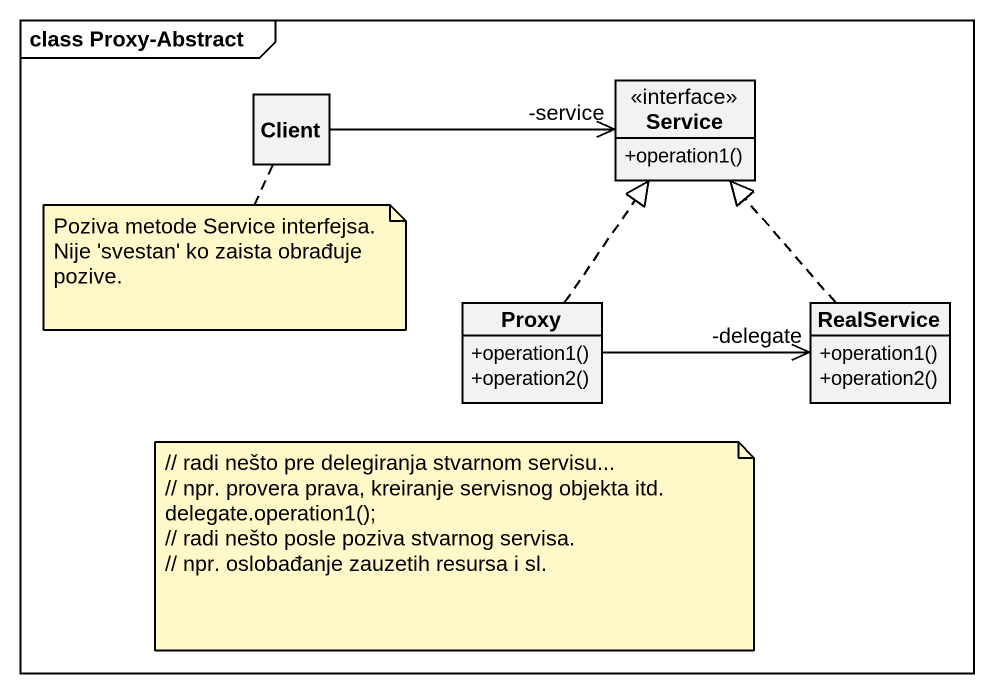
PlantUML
@startuml
mainframe class Proxy-Abstract
hide circle
hide empty members
skinparam classAttributeIconSize 0
class Client
interface Service {
  +operation1()
}
class Proxy {
  +operation1()
  +operation2()
}
class RealService {
  +operation1()
  +operation2()
}
Client -right-> "-service" Service
Proxy .up.|> Service
Proxy -right-> "-delegate" RealService
RealService .up.|> Service
note bottom of Client
  Poziva metode Service interfejsa.
  Nije 'svestan' ko zaista obrađuje pozive.
end note
note as N2
  // radi nešto pre delegiranja stvarnom servisu...
  // npr. provera prava, kreiranje servisnog objekta itd.
  delegate.operation1();
  // radi nešto posle poziva stvarnog servisa.
  // npr. oslobađanje zauzetih resursa i sl.
end note
@enduml
